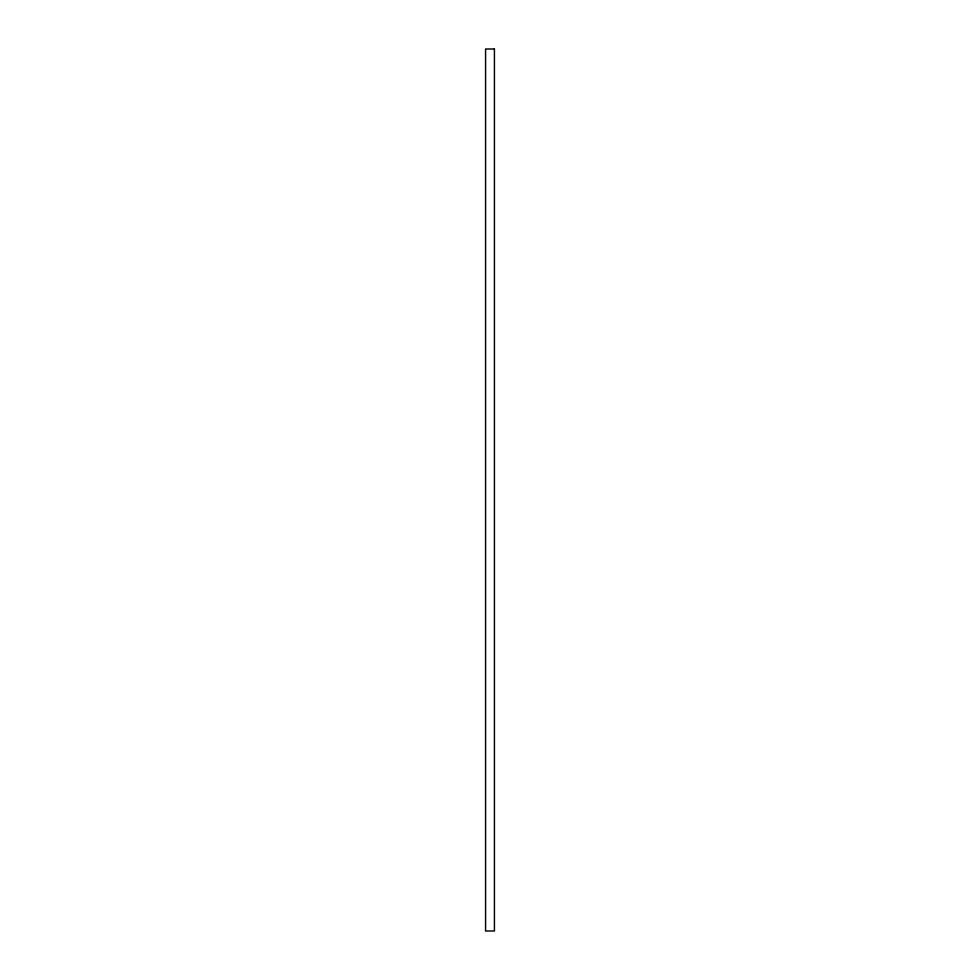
<?xml version="1.0" encoding="UTF-8"?>
<svg xmlns="http://www.w3.org/2000/svg" width="980" height="980" viewBox="0 0 980 980"><rect width="100%" height="100%" fill="white"/><g stroke="black" fill="none" stroke-linecap="round" stroke-linejoin="round"><path stroke-width="1.47" d="M494.422 49L485.578 49L485.578 931L494.422 931L494.422 49"/></g></svg>
